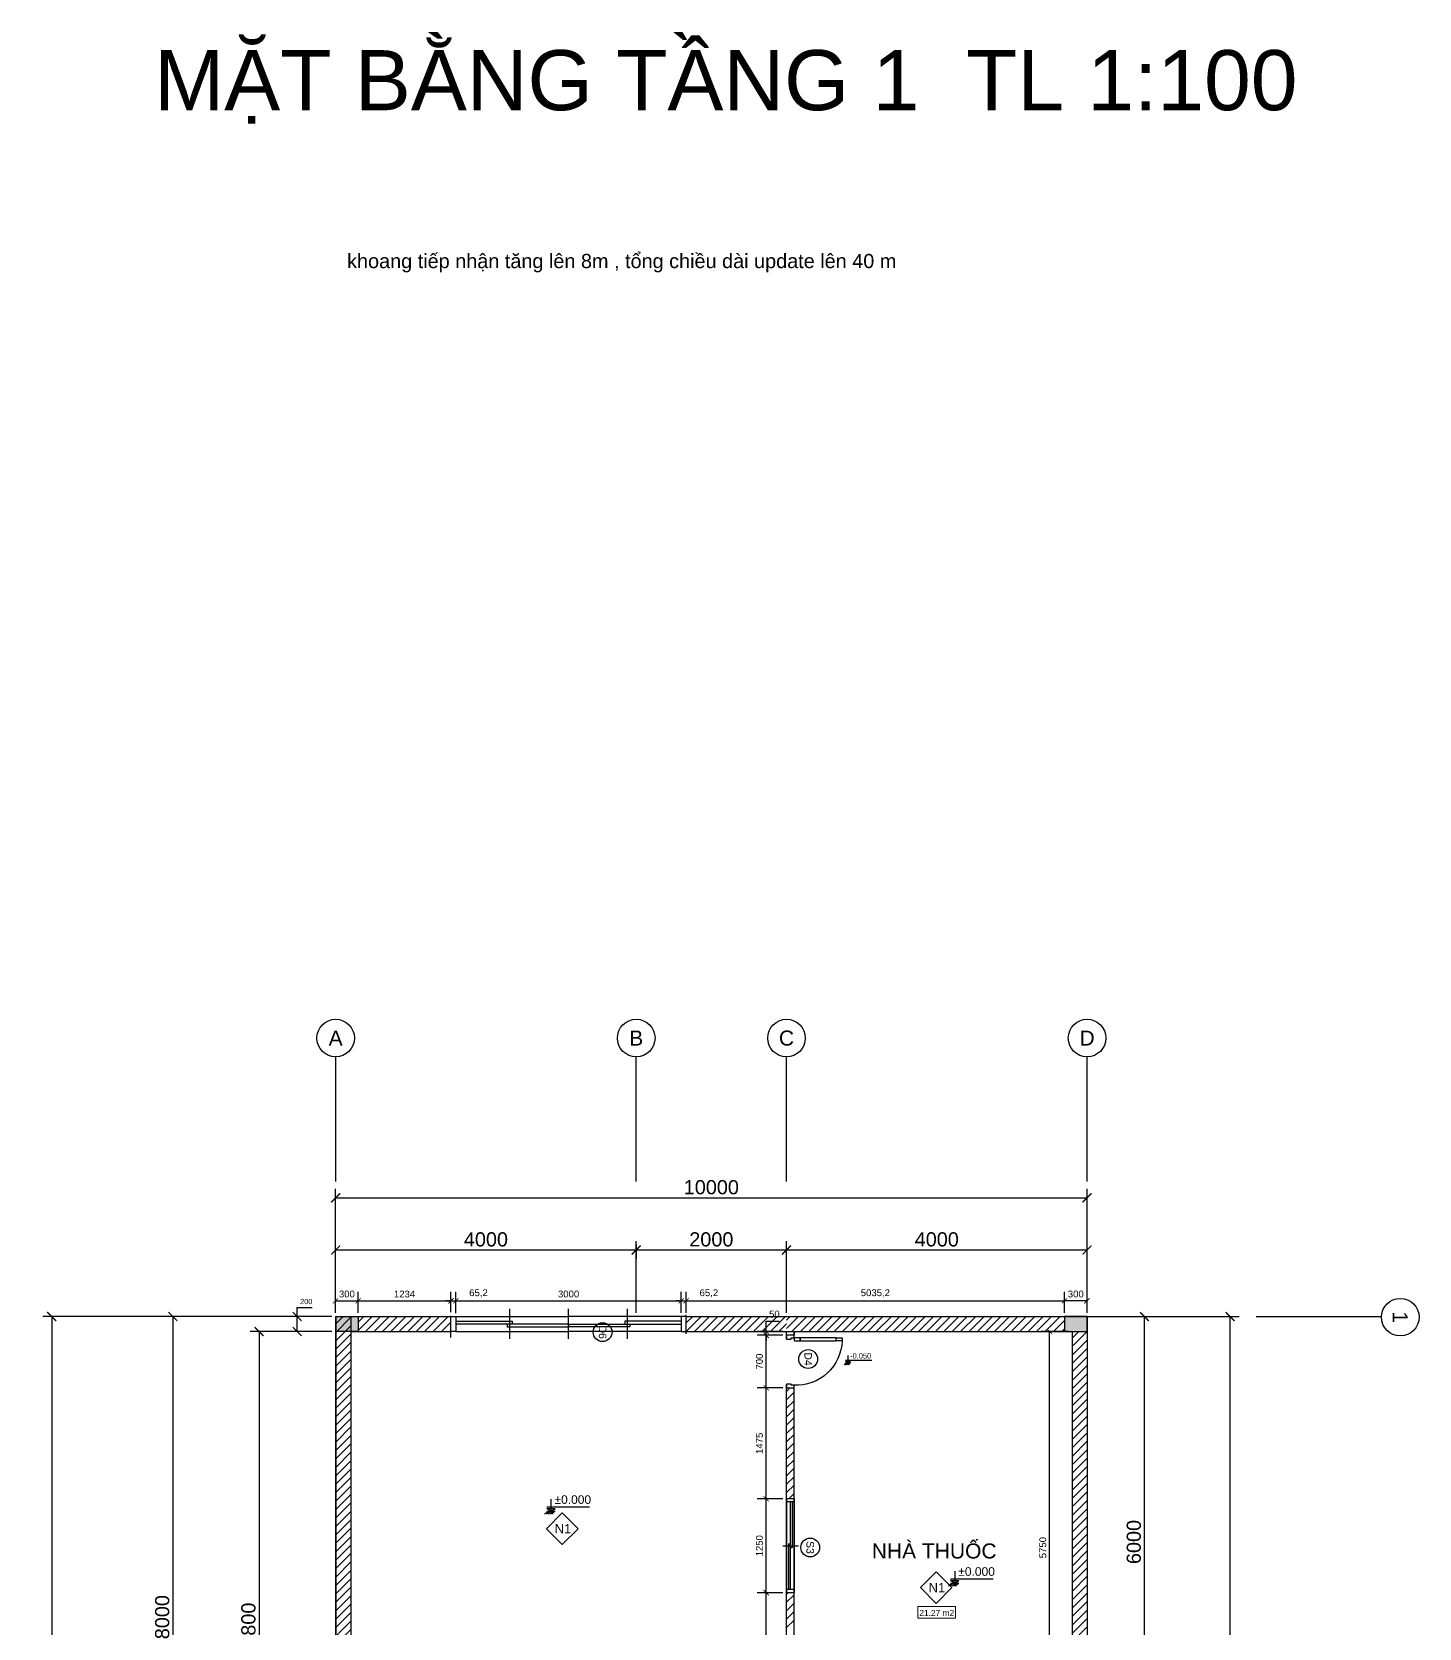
# Model space of a CAD drawing. Header units: millimetres. Extents: x -26398 to 135532, y -376633 to 43268.
# Drawn here: x 18242 to 36703, y -80545 to -59309 of the extents above; entities that cross this region are included whole.
import ezdxf
from ezdxf.enums import TextEntityAlignment as Align

# ---------------------------------------------------------------- set-up
doc = ezdxf.new("R2010")
doc.units = ezdxf.units.MM
for name, color, linetype in [('A-Door', 150, 'Continuous'), ('A5-KICHTHUOC', 251, 'Continuous'), ('cửa', 152, 'Continuous'), ('NT', 1, 'Continuous'), ('QUYEN', 7, 'Continuous'), ('TƯỜNG', 52, 'Continuous')]:
    doc.layers.add(name, color=color, linetype=linetype)
doc.layers.add('A6-GHICHU', color=147, linetype='Continuous', lineweight=20)
doc.styles.add('GHICHU35', font='', dxfattribs={"width": 0.9, "height": 350})
doc.styles.get("Standard").update_dxf_attribs({"font": 'arial.ttf'})
doc.styles.add('TUANH', font='')
doc.styles.get('GHICHU35').set_extended_font_data('VNI-Helve')
doc.styles.get('TUANH').set_extended_font_data('VNI-Helve-Condense', bold=True)
doc.dimstyles.new('dimmatbang', dxfattribs={"dimscale": 70, "dimtxt": 2.7, "dimasz": 1.7, "dimexe": 1.7, "dimexo": 0.7, "dimtad": 1, "dimtoh": 1, "dimdec": 1, "dimtxsty": 'Standard', "dimblk": 'ARCHTICK', "dimcen": 2.5, "dimclrd": 1, "dimclre": 256, "dimadec": 0, "dimazin": 0, "dimtfac": 1, "dimtdec": 1, "dimtmove": 0, "dimatfit": 3, "dimfxl": 1, "dimarcsym": 0})

# ---------------------------------------------------------------- blocks, each defined once
blk = doc.blocks.new('_ArchTick')
at = {"color": 0, "linetype": 'ByBlock', "const_width": 0.15}
blk.add_lwpolyline([(-0.5, -0.5), (0.5, 0.5)], dxfattribs=at)
blk = doc.blocks.new('*D3037')
at = {"lineweight": -2, "transparency": 16777216}
for p, q in [((22284, -76351), (22284, -75396)), ((26284, -75445), (26284, -75634))]:
    blk.add_line(p, q, dxfattribs=at)
at = {"color": 1, "lineweight": -2, "transparency": 16777216}
blk.add_line((22284, -75515), (26284, -75515), dxfattribs=at)
at = {"layer": 'DEFPOINTS', "color": 0, "transparency": 16777216}
for p in [(26284, -75396), (26284, -75515), (22284, -76400)]:
    blk.add_point(p, dxfattribs=at)
at = {"color": 1, "lineweight": -2, "transparency": 16777216, "xscale": 119, "yscale": 119, "zscale": 119, "rotation": 180}
blk.add_blockref('_ArchTick', (22284, -75515), dxfattribs=at)
at = {"color": 1, "lineweight": -2, "transparency": 16777216, "xscale": 119, "yscale": 119, "zscale": 119}
blk.add_blockref('_ArchTick', (26284, -75515), dxfattribs=at)
at = {"color": 0, "transparency": 16777216, "insert": (24284, -75375), "char_height": 189, "attachment_point": 5}
blk.add_mtext('4000', dxfattribs=at)
blk = doc.blocks.new('*D3038')
at = {"lineweight": -2, "transparency": 16777216}
for p, q in [((26284, -76351), (26284, -75396)), ((28284, -76351), (28284, -75396))]:
    blk.add_line(p, q, dxfattribs=at)
at = {"color": 1, "lineweight": -2, "transparency": 16777216}
blk.add_line((26284, -75515), (28284, -75515), dxfattribs=at)
at = {"layer": 'DEFPOINTS', "color": 0, "transparency": 16777216}
for p in [(28284, -75515), (26284, -76400), (28284, -76400)]:
    blk.add_point(p, dxfattribs=at)
at = {"color": 1, "lineweight": -2, "transparency": 16777216, "xscale": 119, "yscale": 119, "zscale": 119, "rotation": 180}
blk.add_blockref('_ArchTick', (26284, -75515), dxfattribs=at)
at = {"color": 1, "lineweight": -2, "transparency": 16777216, "xscale": 119, "yscale": 119, "zscale": 119}
blk.add_blockref('_ArchTick', (28284, -75515), dxfattribs=at)
at = {"color": 0, "transparency": 16777216, "insert": (27284, -75375), "char_height": 189, "attachment_point": 5}
blk.add_mtext('2000', dxfattribs=at)
blk = doc.blocks.new('*D3132')
at = {"lineweight": -2, "transparency": 16777216}
for p, q in [((28284, -76351), (28284, -75396)), ((32284, -76351), (32284, -75396))]:
    blk.add_line(p, q, dxfattribs=at)
at = {"color": 1, "lineweight": -2, "transparency": 16777216}
blk.add_line((28284, -75515), (32284, -75515), dxfattribs=at)
at = {"layer": 'DEFPOINTS', "color": 0, "transparency": 16777216}
for p in [(32284, -75515), (28284, -76400), (32284, -76400)]:
    blk.add_point(p, dxfattribs=at)
at = {"color": 1, "lineweight": -2, "transparency": 16777216, "xscale": 119, "yscale": 119, "zscale": 119, "rotation": 180}
blk.add_blockref('_ArchTick', (28284, -75515), dxfattribs=at)
at = {"color": 1, "lineweight": -2, "transparency": 16777216, "xscale": 119, "yscale": 119, "zscale": 119}
blk.add_blockref('_ArchTick', (32284, -75515), dxfattribs=at)
at = {"color": 0, "transparency": 16777216, "insert": (30284, -75375), "char_height": 189, "attachment_point": 5}
blk.add_mtext('4000', dxfattribs=at)
blk = doc.blocks.new('*D3036')
at = {"lineweight": -2, "transparency": 16777216}
for p, q in [((32105, -76400), (33167, -76400)), ((32359, -82400), (33167, -82400))]:
    blk.add_line(p, q, dxfattribs=at)
at = {"color": 1, "lineweight": -2, "transparency": 16777216}
blk.add_line((33048, -82400), (33048, -76400), dxfattribs=at)
at = {"layer": 'DEFPOINTS', "color": 0, "transparency": 16777216}
for p in [(32056, -76400), (33048, -76400), (32310, -82400)]:
    blk.add_point(p, dxfattribs=at)
at = {"color": 1, "lineweight": -2, "transparency": 16777216, "xscale": 119, "yscale": 119, "zscale": 119}
for p, rotation in [((33048, -76400), 90), ((33048, -82400), 270)]:
    blk.add_blockref('_ArchTick', p, dxfattribs=dict(at, rotation=rotation))
at = {"color": 0, "transparency": 16777216, "insert": (32907, -79400), "char_height": 189, "attachment_point": 5, "rotation": 90}
blk.add_mtext('6000', dxfattribs=at)
blk = doc.blocks.new('*D3021')
at = {"lineweight": -2, "transparency": 16777216}
for p, q in [((33121, -76400), (34307, -76400)), ((32333, -116400), (34307, -116400))]:
    blk.add_line(p, q, dxfattribs=at)
at = {"color": 1, "lineweight": -2, "transparency": 16777216}
blk.add_line((34188, -116400), (34188, -76400), dxfattribs=at)
at = {"layer": 'DEFPOINTS', "color": 0, "transparency": 16777216}
for p in [(33072, -76400), (34188, -76400), (32284, -116400)]:
    blk.add_point(p, dxfattribs=at)
at = {"color": 1, "lineweight": -2, "transparency": 16777216, "xscale": 119, "yscale": 119, "zscale": 119}
for p, rotation in [((34188, -76400), 90), ((34188, -116400), 270)]:
    blk.add_blockref('_ArchTick', p, dxfattribs=dict(at, rotation=rotation))
at = {"color": 0, "transparency": 16777216, "insert": (34048, -95400), "char_height": 189, "attachment_point": 5, "rotation": 90}
blk.add_mtext('40000', dxfattribs=at)
blk = doc.blocks.new('A$C7DB75F4D')
at = {"layer": 'A-Door'}
for points in [[(625, 740), (625, 660), (665, 660), (665, 740)], [(625, 180), (625, 660), (665, 660), (665, 180)], [(35, 100), (35, 60), (50, 60), (50, 50), (50, 0), (0, 0), (0, 100)], [(625, 100), (625, 180), (665, 180), (665, 100)], [(665, 100), (700, 100), (700, 0), (650, 0), (650, 50), (650, 60), (665, 60)]]:
    blk.add_lwpolyline(points, close=True, dxfattribs=at)
at = {"layer": 'NT', "color": 1}
blk.add_arc((650, 125), 616, 92.3278, 182.3278, dxfattribs=at)
blk = doc.blocks.new('AP0N04')
for p, q in [((0, 120), (1500, 120)), ((0, 120), (0, 0)), ((0, 0), (1500, 0)), ((50, 120), (50, 0)), ((50, 90), (780, 90)), ((50, 60), (1450, 60)), ((720, 30), (720, 60)), ((720, 30), (1450, 30)), ((750, -60), (750, 190)), ((780, 60), (780, 90)), ((1450, 120), (1450, 0)), ((1500, 120), (1500, 0))]:
    blk.add_line(p, q)
blk = doc.blocks.new('*D3017')
at = {"layer": 'DEFPOINTS', "color": 0, "transparency": 16777216}
for p in [(32284, -74821), (22284, -75515), (32284, -75515)]:
    blk.add_point(p, dxfattribs=at)
at = {"layer": 'TƯỜNG', "lineweight": -2, "transparency": 16777216}
for p, q in [((22284, -75466), (22284, -74702)), ((32284, -75466), (32284, -74702))]:
    blk.add_line(p, q, dxfattribs=at)
at = {"layer": 'TƯỜNG', "color": 1, "lineweight": -2, "transparency": 16777216}
blk.add_line((22284, -74821), (32284, -74821), dxfattribs=at)
at = {"layer": 'TƯỜNG', "color": 1, "lineweight": -2, "transparency": 16777216, "xscale": 119, "yscale": 119, "zscale": 119, "rotation": 180}
blk.add_blockref('_ArchTick', (22284, -74821), dxfattribs=at)
at = {"layer": 'TƯỜNG', "color": 1, "lineweight": -2, "transparency": 16777216, "xscale": 119, "yscale": 119, "zscale": 119}
blk.add_blockref('_ArchTick', (32284, -74821), dxfattribs=at)
at = {"layer": 'TƯỜNG', "color": 0, "transparency": 16777216, "insert": (27284, -74681), "char_height": 189, "attachment_point": 5}
blk.add_mtext('10000', dxfattribs=at)
blk = doc.blocks.new('1-cote nen')
for p, q in [((-91, 102), (828, 102)), ((-2, 0), (-91, 63)), ((-91, 63), (88, 63)), ((90, 0), (-91, 0)), ((-2, 267), (-2, 0)), ((-2, 0), (88, 63)), ((-137, -60), (-77, 0)), ((-99, -60), (-39, 0)), ((-60, -60), (0, 0)), ((-21, -60), (39, 0)), ((17, -60), (77, 0))]:
    blk.add_line(p, q)
at = {"ltscale": 50, "style": 'GHICHU35', "width": 0.9}
blk.add_attdef('%%P0.000', (75, 164), '', height=187, dxfattribs=at)
blk = doc.blocks.new('*D3087')
at = {"lineweight": -2, "transparency": 16777216}
for p, q in [((28235, -80075), (27895, -80075)), ((28235, -82450), (27895, -82450))]:
    blk.add_line(p, q, dxfattribs=at)
at = {"color": 1, "lineweight": -2, "transparency": 16777216}
blk.add_line((28014, -82450), (28014, -80075), dxfattribs=at)
at = {"layer": 'DEFPOINTS', "color": 0, "transparency": 16777216}
for p in [(28014, -80075), (28284, -80075), (28284, -82450)]:
    blk.add_point(p, dxfattribs=at)
at = {"color": 1, "lineweight": -2, "transparency": 16777216, "xscale": 70, "yscale": 70, "zscale": 70}
for p, rotation in [((28014, -80075), 90), ((28014, -82450), 270)]:
    blk.add_blockref('_ArchTick', p, dxfattribs=dict(at, rotation=rotation))
at = {"color": 0, "transparency": 16777216, "insert": (27924, -81262), "char_height": 91, "attachment_point": 5, "rotation": 90}
blk.add_mtext('2375', dxfattribs=at)
blk = doc.blocks.new('*D3088')
at = {"lineweight": -2, "transparency": 16777216}
for p, q in [((28235, -78825), (27895, -78825)), ((28235, -80075), (27895, -80075))]:
    blk.add_line(p, q, dxfattribs=at)
at = {"color": 1, "lineweight": -2, "transparency": 16777216}
blk.add_line((28014, -80075), (28014, -78825), dxfattribs=at)
at = {"layer": 'DEFPOINTS', "color": 0, "transparency": 16777216}
for p in [(28014, -78825), (28284, -78825), (28284, -80075)]:
    blk.add_point(p, dxfattribs=at)
at = {"color": 1, "lineweight": -2, "transparency": 16777216, "xscale": 70, "yscale": 70, "zscale": 70}
for p, rotation in [((28014, -78825), 90), ((28014, -80075), 270)]:
    blk.add_blockref('_ArchTick', p, dxfattribs=dict(at, rotation=rotation))
at = {"color": 0, "transparency": 16777216, "insert": (27924, -79450), "char_height": 91, "attachment_point": 5, "rotation": 90}
blk.add_mtext('1250', dxfattribs=at)
blk = doc.blocks.new('*D3078')
at = {"lineweight": -2, "transparency": 16777216}
for p, q in [((28235, -77350), (27895, -77350)), ((28235, -78825), (27895, -78825))]:
    blk.add_line(p, q, dxfattribs=at)
at = {"color": 1, "lineweight": -2, "transparency": 16777216}
blk.add_line((28014, -78825), (28014, -77350), dxfattribs=at)
at = {"layer": 'DEFPOINTS', "color": 0, "transparency": 16777216}
for p in [(28014, -77350), (28284, -77350), (28284, -78825)]:
    blk.add_point(p, dxfattribs=at)
at = {"color": 1, "lineweight": -2, "transparency": 16777216, "xscale": 70, "yscale": 70, "zscale": 70}
for p, rotation in [((28014, -77350), 90), ((28014, -78825), 270)]:
    blk.add_blockref('_ArchTick', p, dxfattribs=dict(at, rotation=rotation))
at = {"color": 0, "transparency": 16777216, "insert": (27924, -78087), "char_height": 91, "attachment_point": 5, "rotation": 90}
blk.add_mtext('1475', dxfattribs=at)
blk = doc.blocks.new('*D3079')
at = {"lineweight": -2, "transparency": 16777216}
for p, q in [((28235, -76650), (27895, -76650)), ((28235, -77350), (27895, -77350))]:
    blk.add_line(p, q, dxfattribs=at)
at = {"color": 1, "lineweight": -2, "transparency": 16777216}
blk.add_line((28014, -77350), (28014, -76650), dxfattribs=at)
at = {"layer": 'DEFPOINTS', "color": 0, "transparency": 16777216}
for p in [(28014, -76650), (28284, -76650), (28284, -77350)]:
    blk.add_point(p, dxfattribs=at)
at = {"color": 1, "lineweight": -2, "transparency": 16777216, "xscale": 70, "yscale": 70, "zscale": 70}
for p, rotation in [((28014, -76650), 90), ((28014, -77350), 270)]:
    blk.add_blockref('_ArchTick', p, dxfattribs=dict(at, rotation=rotation))
at = {"color": 0, "transparency": 16777216, "insert": (27924, -77000), "char_height": 91, "attachment_point": 5, "rotation": 90}
blk.add_mtext('700', dxfattribs=at)
blk = doc.blocks.new('*D3080')
at = {"lineweight": -2, "transparency": 16777216}
for p, q in [((28235, -76600), (27895, -76600)), ((28235, -76650), (27895, -76650))]:
    blk.add_line(p, q, dxfattribs=at)
at = {"color": 1, "lineweight": -2, "transparency": 16777216}
for p, q in [((28014, -76600), (28014, -76460)), ((28014, -76460), (28188, -76460)), ((28014, -76650), (28014, -76600)), ((28014, -76650), (28014, -76720))]:
    blk.add_line(p, q, dxfattribs=at)
at = {"layer": 'DEFPOINTS', "color": 0, "transparency": 16777216}
for p in [(28014, -76600), (28284, -76600), (28284, -76650)]:
    blk.add_point(p, dxfattribs=at)
at = {"color": 1, "lineweight": -2, "transparency": 16777216, "xscale": 70, "yscale": 70, "zscale": 70}
for p, rotation in [((28014, -76600), 270), ((28014, -76650), 90)]:
    blk.add_blockref('_ArchTick', p, dxfattribs=dict(at, rotation=rotation))
at = {"color": 0, "transparency": 16777216, "insert": (28123, -76369), "char_height": 91, "attachment_point": 5}
blk.add_mtext('50', dxfattribs=at)
blk = doc.blocks.new('*D3055')
at = {"lineweight": -2, "transparency": 16777216}
for p, q in [((32035, -76600), (31667, -76600)), ((32035, -82350), (31667, -82350))]:
    blk.add_line(p, q, dxfattribs=at)
at = {"color": 1, "lineweight": -2, "transparency": 16777216}
blk.add_line((31786, -82350), (31786, -76600), dxfattribs=at)
at = {"layer": 'DEFPOINTS', "color": 0, "transparency": 16777216}
for p in [(31786, -76600), (32084, -76600), (32084, -82350)]:
    blk.add_point(p, dxfattribs=at)
at = {"color": 1, "lineweight": -2, "transparency": 16777216, "xscale": 70, "yscale": 70, "zscale": 70}
for p, rotation in [((31786, -76600), 90), ((31786, -82350), 270)]:
    blk.add_blockref('_ArchTick', p, dxfattribs=dict(at, rotation=rotation))
at = {"color": 0, "transparency": 16777216, "insert": (31696, -79475), "char_height": 91, "attachment_point": 5, "rotation": 90}
blk.add_mtext('5750', dxfattribs=at)
blk = doc.blocks.new('*D2956')
at = {"layer": 'cửa', "lineweight": -2, "transparency": 16777216}
for p, q in [((23884, -76355), (23884, -76072)), ((26884, -76351), (26884, -76072))]:
    blk.add_line(p, q, dxfattribs=at)
at = {"layer": 'cửa', "color": 1, "lineweight": -2, "transparency": 16777216}
blk.add_line((23884, -76191), (26884, -76191), dxfattribs=at)
at = {"layer": 'DEFPOINTS', "color": 0, "transparency": 16777216}
for p in [(26884, -76191), (23884, -76404), (26884, -76400)]:
    blk.add_point(p, dxfattribs=at)
at = {"layer": 'cửa', "color": 1, "lineweight": -2, "transparency": 16777216, "xscale": 70, "yscale": 70, "zscale": 70, "rotation": 180}
blk.add_blockref('_ArchTick', (23884, -76191), dxfattribs=at)
at = {"layer": 'cửa', "color": 1, "lineweight": -2, "transparency": 16777216, "xscale": 70, "yscale": 70, "zscale": 70}
blk.add_blockref('_ArchTick', (26884, -76191), dxfattribs=at)
at = {"layer": 'cửa', "color": 0, "transparency": 16777216, "insert": (25384, -76101), "char_height": 91, "attachment_point": 5}
blk.add_mtext('3000', dxfattribs=at)
blk = doc.blocks.new('AP0N15')
for p, q in [((600, 225), (600, -80)), ((1200, 225), (1200, -80)), ((1800, 225), (1800, -80)), ((50, 150), (1200, 150)), ((50, 0), (1200, 0)), ((2350, 150), (1200, 150)), ((1200, 75), (1200, 105)), ((2350, 0), (1200, 0))]:
    blk.add_line(p, q)
for points in [[(0, 0), (50, 0), (50, 150), (0, 150)], [(2400, 0), (2350, 0), (2350, 150), (2400, 150)], [(2400, 0), (2350, 0), (2350, 150), (2400, 150)]]:
    blk.add_lwpolyline(points, close=True)
at = {"color": 1}
for points in [[(50, 45), (625, 45), (625, 75), (50, 75)], [(1200, 75), (575, 75), (575, 105), (1200, 105)], [(1200, 75), (1825, 75), (1825, 105), (1200, 105)], [(2350, 45), (1775, 45), (1775, 75), (2350, 75)]]:
    blk.add_lwpolyline(points, dxfattribs=at)
blk = doc.blocks.new('*D3045')
at = {"lineweight": -2, "transparency": 16777216}
for p, q in [((22284, -76351), (22284, -76072)), ((22584, -76351), (22584, -76072))]:
    blk.add_line(p, q, dxfattribs=at)
at = {"color": 1, "lineweight": -2, "transparency": 16777216}
blk.add_line((22284, -76191), (22584, -76191), dxfattribs=at)
at = {"layer": 'DEFPOINTS', "color": 0, "transparency": 16777216}
for p in [(22584, -76191), (22284, -76400), (22584, -76400)]:
    blk.add_point(p, dxfattribs=at)
at = {"color": 1, "lineweight": -2, "transparency": 16777216, "xscale": 70, "yscale": 70, "zscale": 70, "rotation": 180}
blk.add_blockref('_ArchTick', (22284, -76191), dxfattribs=at)
at = {"color": 1, "lineweight": -2, "transparency": 16777216, "xscale": 70, "yscale": 70, "zscale": 70}
blk.add_blockref('_ArchTick', (22584, -76191), dxfattribs=at)
at = {"color": 0, "transparency": 16777216, "insert": (22434, -76101), "char_height": 91, "attachment_point": 5}
blk.add_mtext('300', dxfattribs=at)
blk = doc.blocks.new('*D3046')
at = {"lineweight": -2, "transparency": 16777216}
for p, q in [((22584, -76351), (22584, -76072)), ((23819, -76343), (23819, -76072))]:
    blk.add_line(p, q, dxfattribs=at)
at = {"color": 1, "lineweight": -2, "transparency": 16777216}
blk.add_line((22584, -76191), (23819, -76191), dxfattribs=at)
at = {"layer": 'DEFPOINTS', "color": 0, "transparency": 16777216}
for p in [(23819, -76191), (22584, -76400), (23819, -76392)]:
    blk.add_point(p, dxfattribs=at)
at = {"color": 1, "lineweight": -2, "transparency": 16777216, "xscale": 70, "yscale": 70, "zscale": 70, "rotation": 180}
blk.add_blockref('_ArchTick', (22584, -76191), dxfattribs=at)
at = {"color": 1, "lineweight": -2, "transparency": 16777216, "xscale": 70, "yscale": 70, "zscale": 70}
blk.add_blockref('_ArchTick', (23819, -76191), dxfattribs=at)
at = {"color": 0, "transparency": 16777216, "insert": (23201, -76101), "char_height": 91, "attachment_point": 5}
blk.add_mtext('1234', dxfattribs=at)
blk = doc.blocks.new('*D2955')
at = {"color": 1, "lineweight": -2, "transparency": 16777216}
for p, q in [((23819, -76191), (23749, -76191)), ((23819, -76191), (23884, -76191)), ((23884, -76191), (24347, -76191))]:
    blk.add_line(p, q, dxfattribs=at)
at = {"lineweight": -2, "transparency": 16777216}
for p, q in [((23819, -76343), (23819, -76072)), ((23884, -76343), (23884, -76072))]:
    blk.add_line(p, q, dxfattribs=at)
at = {"layer": 'DEFPOINTS', "color": 0, "transparency": 16777216}
for p in [(23884, -76191), (23819, -76392), (23884, -76392)]:
    blk.add_point(p, dxfattribs=at)
at = {"color": 1, "lineweight": -2, "transparency": 16777216, "xscale": 70, "yscale": 70, "zscale": 70}
blk.add_blockref('_ArchTick', (23819, -76191), dxfattribs=at)
at = {"color": 1, "lineweight": -2, "transparency": 16777216, "xscale": 70, "yscale": 70, "zscale": 70, "rotation": 180}
blk.add_blockref('_ArchTick', (23884, -76191), dxfattribs=at)
at = {"color": 0, "transparency": 16777216, "insert": (24185, -76092), "char_height": 91, "attachment_point": 5}
blk.add_mtext('65,2', dxfattribs=at)
blk = doc.blocks.new('*D3043')
at = {"color": 1, "lineweight": -2, "transparency": 16777216}
for p, q in [((26884, -76191), (26814, -76191)), ((26884, -76191), (26949, -76191)), ((26949, -76191), (27413, -76191))]:
    blk.add_line(p, q, dxfattribs=at)
at = {"lineweight": -2, "transparency": 16777216}
for p, q in [((26884, -76353), (26884, -76072)), ((26949, -76353), (26949, -76072))]:
    blk.add_line(p, q, dxfattribs=at)
at = {"layer": 'DEFPOINTS', "color": 0, "transparency": 16777216}
for p in [(26949, -76191), (26884, -76402), (26949, -76402)]:
    blk.add_point(p, dxfattribs=at)
at = {"color": 1, "lineweight": -2, "transparency": 16777216, "xscale": 70, "yscale": 70, "zscale": 70}
blk.add_blockref('_ArchTick', (26884, -76191), dxfattribs=at)
at = {"color": 1, "lineweight": -2, "transparency": 16777216, "xscale": 70, "yscale": 70, "zscale": 70, "rotation": 180}
blk.add_blockref('_ArchTick', (26949, -76191), dxfattribs=at)
at = {"color": 0, "transparency": 16777216, "insert": (27251, -76092), "char_height": 91, "attachment_point": 5}
blk.add_mtext('65,2', dxfattribs=at)
blk = doc.blocks.new('*D3044')
at = {"lineweight": -2, "transparency": 16777216}
for p, q in [((26949, -76351), (26949, -76072)), ((31984, -76351), (31984, -76072))]:
    blk.add_line(p, q, dxfattribs=at)
at = {"color": 1, "lineweight": -2, "transparency": 16777216}
blk.add_line((26949, -76191), (31984, -76191), dxfattribs=at)
at = {"layer": 'DEFPOINTS', "color": 0, "transparency": 16777216}
for p in [(31984, -76191), (26949, -76400), (31984, -76400)]:
    blk.add_point(p, dxfattribs=at)
at = {"color": 1, "lineweight": -2, "transparency": 16777216, "xscale": 70, "yscale": 70, "zscale": 70, "rotation": 180}
blk.add_blockref('_ArchTick', (26949, -76191), dxfattribs=at)
at = {"color": 1, "lineweight": -2, "transparency": 16777216, "xscale": 70, "yscale": 70, "zscale": 70}
blk.add_blockref('_ArchTick', (31984, -76191), dxfattribs=at)
at = {"color": 0, "transparency": 16777216, "insert": (29467, -76092), "char_height": 91, "attachment_point": 5}
blk.add_mtext('5035,2', dxfattribs=at)
blk = doc.blocks.new('*D2954')
at = {"lineweight": -2, "transparency": 16777216}
for p, q in [((31984, -76351), (31984, -76072)), ((32284, -76351), (32284, -76072))]:
    blk.add_line(p, q, dxfattribs=at)
at = {"color": 1, "lineweight": -2, "transparency": 16777216}
blk.add_line((32284, -76191), (31984, -76191), dxfattribs=at)
at = {"layer": 'DEFPOINTS', "color": 0, "transparency": 16777216}
for p in [(31984, -76191), (31984, -76400), (32284, -76400)]:
    blk.add_point(p, dxfattribs=at)
at = {"color": 1, "lineweight": -2, "transparency": 16777216, "xscale": 70, "yscale": 70, "zscale": 70, "rotation": 180}
blk.add_blockref('_ArchTick', (31984, -76191), dxfattribs=at)
at = {"color": 1, "lineweight": -2, "transparency": 16777216, "xscale": 70, "yscale": 70, "zscale": 70}
blk.add_blockref('_ArchTick', (32284, -76191), dxfattribs=at)
at = {"color": 0, "transparency": 16777216, "insert": (32134, -76101), "char_height": 91, "attachment_point": 5}
blk.add_mtext('300', dxfattribs=at)
blk = doc.blocks.new('*D3173')
at = {"lineweight": -2, "transparency": 16777216}
for p, q in [((22235, -76400), (21653, -76400)), ((22235, -76600), (21653, -76600))]:
    blk.add_line(p, q, dxfattribs=at)
at = {"color": 1, "lineweight": -2, "transparency": 16777216}
for p, q in [((21772, -76400), (21772, -76281)), ((21772, -76281), (21971, -76281)), ((21772, -76600), (21772, -76400))]:
    blk.add_line(p, q, dxfattribs=at)
at = {"layer": 'DEFPOINTS', "color": 0, "transparency": 16777216}
for p in [(22284, -76400), (21772, -76600), (22284, -76600)]:
    blk.add_point(p, dxfattribs=at)
at = {"color": 1, "lineweight": -2, "transparency": 16777216, "xscale": 119, "yscale": 119, "zscale": 119}
for p, rotation in [((21772, -76400), 90), ((21772, -76600), 270)]:
    blk.add_blockref('_ArchTick', p, dxfattribs=dict(at, rotation=rotation))
at = {"color": 0, "transparency": 16777216, "insert": (21893, -76201), "char_height": 70, "attachment_point": 5}
blk.add_mtext('200', dxfattribs=at)
blk = doc.blocks.new('*D3174')
at = {"lineweight": -2, "transparency": 16777216}
for p, q in [((22235, -76600), (21146, -76600)), ((22235, -84400), (21146, -84400))]:
    blk.add_line(p, q, dxfattribs=at)
at = {"color": 1, "lineweight": -2, "transparency": 16777216}
blk.add_line((21265, -76600), (21265, -84400), dxfattribs=at)
at = {"layer": 'DEFPOINTS', "color": 0, "transparency": 16777216}
for p in [(22284, -76600), (21265, -84400), (22284, -84400)]:
    blk.add_point(p, dxfattribs=at)
at = {"color": 1, "lineweight": -2, "transparency": 16777216, "xscale": 119, "yscale": 119, "zscale": 119}
for p, rotation in [((21265, -76600), 90), ((21265, -84400), 270)]:
    blk.add_blockref('_ArchTick', p, dxfattribs=dict(at, rotation=rotation))
at = {"color": 0, "transparency": 16777216, "insert": (21124, -80500), "char_height": 189, "attachment_point": 5, "rotation": 90}
blk.add_mtext('7800', dxfattribs=at)
blk = doc.blocks.new('*D3191')
at = {"lineweight": -2, "transparency": 16777216}
for p, q in [((22235, -76400), (18387, -76400)), ((22235, -116400), (18387, -116400))]:
    blk.add_line(p, q, dxfattribs=at)
at = {"color": 1, "lineweight": -2, "transparency": 16777216}
blk.add_line((18506, -76400), (18506, -116400), dxfattribs=at)
at = {"layer": 'DEFPOINTS', "color": 0, "transparency": 16777216}
for p in [(22284, -76400), (18506, -116400), (22284, -116400)]:
    blk.add_point(p, dxfattribs=at)
at = {"color": 1, "lineweight": -2, "transparency": 16777216, "xscale": 119, "yscale": 119, "zscale": 119}
for p, rotation in [((18506, -76400), 90), ((18506, -116400), 270)]:
    blk.add_blockref('_ArchTick', p, dxfattribs=dict(at, rotation=rotation))
at = {"color": 0, "transparency": 16777216, "insert": (18366, -96400), "char_height": 189, "attachment_point": 5, "rotation": 90}
blk.add_mtext('40000', dxfattribs=at)
blk = doc.blocks.new('*D3192')
at = {"lineweight": -2, "transparency": 16777216}
for p, q in [((22235, -76400), (19998, -76400)), ((22235, -84400), (19998, -84400))]:
    blk.add_line(p, q, dxfattribs=at)
at = {"color": 1, "lineweight": -2, "transparency": 16777216}
blk.add_line((20117, -76400), (20117, -84400), dxfattribs=at)
at = {"layer": 'DEFPOINTS', "color": 0, "transparency": 16777216}
for p in [(22284, -76400), (20117, -84400), (22284, -84400)]:
    blk.add_point(p, dxfattribs=at)
at = {"color": 1, "lineweight": -2, "transparency": 16777216, "xscale": 119, "yscale": 119, "zscale": 119}
for p, rotation in [((20117, -76400), 90), ((20117, -84400), 270)]:
    blk.add_blockref('_ArchTick', p, dxfattribs=dict(at, rotation=rotation))
at = {"color": 0, "transparency": 16777216, "insert": (19977, -80400), "char_height": 189, "attachment_point": 5, "rotation": 90}
blk.add_mtext('8000', dxfattribs=at)

msp = doc.modelspace()

# ---------------------------------------------------------------- hatches: boundary and pattern name
h = msp.add_hatch(color=1)
h.dxf.hatch_style = 1
h.paths.add_polyline_path([(22584.47, -76399.71), (22284.47, -76399.71), (22284.47, -76599.71), (22584.47, -76599.71)])
h = msp.add_hatch(color=1)
h.dxf.hatch_style = 1
h.paths.add_polyline_path([(31984.47, -76599.71), (32284.47, -76599.71), (32284.47, -76399.71), (31984.47, -76399.71)])
at = {"layer": 'TƯỜNG'}
h = msp.add_hatch(dxfattribs=at)
h.set_pattern_fill('ANSI31', color=256, scale=25)
h.paths.add_polyline_path([(22484.47, -110399.71), (22284.47, -110399.71), (22284.47, -112303.46), (22484.47, -112303.46)])
h.paths.add_polyline_path([(26184.47, -110199.71), (22484.47, -110199.71), (22484.47, -110399.71), (26184.47, -110399.71)])
h.paths.add_polyline_path([(22484.47, -108399.71), (22484.47, -106549.71), (22284.47, -106549.71), (22284.47, -110199.71), (22484.47, -110199.71)])
h.paths.add_polyline_path([(22484.47, -112603.46), (22284.47, -112603.46), (22284.47, -114399.71), (22484.47, -114399.71)])
h.paths.add_polyline_path([(22484.47, -114399.71), (22284.47, -114399.71), (22284.47, -116199.71), (22484.47, -116199.71)])
h.paths.add_polyline_path([(22484.47, -102549.71), (22284.47, -102549.71), (22284.47, -106249.71), (22484.47, -106249.71)])
h.paths.add_polyline_path([(22484.47, -96549.71), (22284.47, -96549.71), (22284.47, -102249.71), (22484.47, -102249.71)])
h.paths.add_polyline_path([(22484.47, -93549.71), (22284.47, -93549.71), (22284.47, -96249.71), (22431.63, -96249.71), (22484.47, -96196.86)])
h.paths.add_polyline_path([(22484.47, -90549.71), (22294.46, -90549.71), (22284.47, -90559.7), (22284.47, -93249.71), (22484.47, -93249.71)])
h.paths.add_polyline_path([(22484.47, -84599.71), (22284.47, -84599.71), (22284.47, -90249.71), (22482.21, -90249.71), (22484.47, -90247.45)])
h.paths.add_polyline_path([(22484.47, -81393.43), (22484.47, -76399.71), (22284.47, -76399.71), (22284.47, -84399.71), (22484.47, -84399.71), (22484.47, -82449.71)])
h = msp.add_hatch(dxfattribs=at)
h.set_pattern_fill('ANSI31', color=256, scale=25)
h.paths.add_polyline_path([(28384.47, -76399.71), (28284.47, -76399.71), (28284.47, -76599.71), (28384.47, -76599.71)])
h.paths.add_polyline_path([(31984.47, -76399.71), (28384.47, -76399.71), (28384.47, -76599.71), (31984.47, -76599.71)])
h = msp.add_hatch(dxfattribs=at)
h.set_pattern_fill('ANSI31', color=256, scale=25)
h.paths.add_polyline_path([(32284.47, -76599.71), (32084.47, -76599.71), (32084.47, -82249.71), (32284.47, -82249.71)])
h.paths.add_polyline_path([(32084.47, -85249.71), (32284.47, -85249.71), (32284.47, -82549.71), (32084.47, -82549.71)])
h.paths.add_polyline_path([(32284.47, -88549.71), (32084.47, -88549.71), (32084.47, -91249.71), (32279.07, -91249.71), (32284.47, -91244.31)])
h.paths.add_polyline_path([(32084.47, -88249.71), (32284.47, -88249.71), (32284.47, -85549.71), (32084.47, -85549.71)])
h.paths.add_polyline_path([(32284.47, -91549.71), (32091.33, -91549.71), (32084.47, -91556.56), (32084.47, -94249.71), (32284.47, -94249.71)])
h.paths.add_polyline_path([(32284.47, -94549.71), (32084.47, -94549.71), (32084.47, -97249.71), (32284.47, -97249.71)])
h.paths.add_polyline_path([(32084.47, -100249.71), (32284.47, -100249.71), (32284.47, -97549.71), (32084.47, -97549.71)])
h.paths.add_polyline_path([(32084.47, -104249.71), (32284.47, -104249.71), (32284.47, -100549.71), (32084.47, -100549.71)])
h.paths.add_polyline_path([(32084.47, -108088.98), (32283.25, -108088.98), (32283.25, -108195.76), (32284.47, -108194.54), (32284.47, -104549.71), (32084.47, -104549.71)])

# ---------------------------------------------------------------- linework, layer by layer
for p, q in [((22284.47, -74602.11), (22284.47, -72945.4)), ((26284.47, -74602.11), (26284.47, -72945.4)), ((28284.47, -74602.11), (28284.47, -72945.4)), ((32284.47, -74602.11), (32284.47, -72945.4)), ((34534.51, -76399.71), (36191.22, -76399.71))]:
    msp.add_line(p, q)
at = {"linetype": 'Continuous'}
for p, q in [((22584.47, -76473.11), (22657.88, -76399.71)), ((22584.47, -76585.37), (22770.13, -76399.71)), ((22682.38, -76599.71), (22882.38, -76399.71)), ((22794.64, -76599.71), (22994.64, -76399.71)), ((22906.89, -76599.71), (23106.89, -76399.71)), ((23019.14, -76599.71), (23219.14, -76399.71)), ((23131.39, -76599.71), (23331.39, -76399.71)), ((23243.65, -76599.71), (23443.65, -76399.71)), ((23355.9, -76599.71), (23555.9, -76399.71)), ((23468.15, -76599.71), (23668.15, -76399.71)), ((23580.41, -76599.71), (23780.41, -76399.71)), ((26948, -76599.71), (27148, -76399.71)), ((26949.24, -76486.22), (27035.75, -76399.71)), ((27060.26, -76599.71), (27260.26, -76399.71)), ((27172.51, -76599.71), (27372.51, -76399.71)), ((27284.76, -76599.71), (27484.76, -76399.71)), ((27397.02, -76599.71), (27597.02, -76399.71)), ((27509.27, -76599.71), (27709.27, -76399.71)), ((27621.52, -76599.71), (27821.52, -76399.71)), ((27733.78, -76599.71), (27933.78, -76399.71)), ((27846.03, -76599.71), (28046.03, -76399.71)), ((27958.28, -76599.71), (28158.28, -76399.71)), ((28070.54, -76599.71), (28270.54, -76399.71)), ((23692.66, -76599.71), (23818.5, -76473.86)), ((23804.91, -76599.71), (23818.5, -76586.12)), ((28182.79, -76599.71), (28284.47, -76498.03))]:
    msp.add_line(p, q, dxfattribs=at)
for points in [[(22284.47, -76599.71), (22284.47, -76399.71), (22584.47, -76399.71), (22584.47, -76599.71)], [(32284.47, -76599.71), (32284.47, -76399.71), (31984.47, -76399.71), (31984.47, -76599.71)], [(28384.47, -76599.71), (28384.47, -76649.71), (28284.47, -76649.71), (28284.47, -76599.71)]]:
    msp.add_lwpolyline(points, close=True)
for centre, radius in [((22284.47, -72695.4), 250), ((26284.47, -72695.4), 250), ((28284.47, -72695.4), 250), ((32284.47, -72695.4), 250), ((36452.92, -76408.65), 250), ((25836.91, -76608.65), 125.19), ((28572.48, -76966.01), 125.19), ((28600.11, -79473.03), 125.19)]:
    msp.add_circle(centre, radius)
at = {"layer": 'A6-GHICHU', "ltscale": 0.5}
for points in [[(25300.13, -79434.43), (25510.29, -79224.28), (25300.13, -79014.12), (25089.98, -79224.28)], [(30276.56, -80217.39), (30486.72, -80007.24), (30276.56, -79797.08), (30066.41, -80007.24)], [(30032.34, -80258.07), (30533.4, -80258.07), (30533.4, -80412.57), (30032.34, -80412.57)]]:
    msp.add_lwpolyline(points, close=True, dxfattribs=at)
at = {"layer": 'cửa'}
for p, q in [((23818.5, -76679.47), (23818.5, -76391.78)), ((26949.24, -76632.47), (26949.24, -76376.89))]:
    msp.add_line(p, q, dxfattribs=at)
at = {"layer": 'TƯỜNG'}
for p, q in [((22284.47, -76399.71), (22284.47, -114399.71)), ((22484.47, -76399.71), (22484.47, -114399.71)), ((26949.24, -76399.71), (28284.47, -76399.71)), ((28284.47, -76399.71), (32284.47, -76399.71)), ((32284.47, -76399.71), (32284.47, -108399.71)), ((22484.47, -76599.71), (23818.5, -76599.71)), ((26949.24, -76597.54), (32084.47, -76599.71)), ((28284.47, -76699.71), (28284.47, -76599.71)), ((28384.47, -76699.71), (28384.47, -76599.71)), ((32084.47, -76599.71), (32084.47, -108199.71)), ((28284.47, -82549.71), (28284.47, -77299.71)), ((28284.47, -77396.05), (28330.81, -77349.71)), ((28284.47, -77508.3), (28384.47, -77408.3)), ((28384.47, -82574.71), (28384.47, -77314.71)), ((28284.47, -77620.56), (28384.47, -77520.56)), ((28284.47, -77732.81), (28384.47, -77632.81)), ((28284.47, -77845.06), (28384.47, -77745.06)), ((28284.47, -77957.32), (28384.47, -77857.32)), ((28284.47, -78069.57), (28384.47, -77969.57)), ((28284.47, -78181.82), (28384.47, -78081.82)), ((28284.47, -78294.08), (28384.47, -78194.08)), ((28284.47, -78406.33), (28384.47, -78306.33)), ((28284.47, -78518.58), (28384.47, -78418.58)), ((28284.47, -78630.84), (28384.47, -78530.84)), ((28284.47, -78743.09), (28384.47, -78643.09)), ((28315.11, -78824.71), (28384.47, -78755.34)), ((28284.47, -80090.13), (28299.89, -80074.71)), ((28284.47, -80202.38), (28384.47, -80102.38)), ((28284.47, -80314.63), (28384.47, -80214.63)), ((28284.47, -80426.89), (28384.47, -80326.89)), ((28284.47, -80539.14), (28384.47, -80439.14))]:
    msp.add_line(p, q, dxfattribs=at)
msp.add_lwpolyline([(32284.47, -76399.71), (32284.47, -114399.71), (22284.47, -114399.71), (22284.47, -76399.71), (23818.5, -76399.71)], dxfattribs=at)

# ---------------------------------------------------------------- block references
at = {"layer": 'A5-KICHTHUOC', "ltscale": 0.5}
ref = msp.add_blockref('1-cote nen', (29102.45, -77021.34), dxfattribs=dict(at, xscale=0.3822541714018616, yscale=0.3822541714018616, zscale=0.3822541714018616))
ref.add_attrib('%%P0.000', '-0.050', (29131.3, -76958.67), dxfattribs={"layer": '0', "color": 4, "ltscale": 50, "height": 70.788})
ref = msp.add_blockref('1-cote nen', (25149.88, -78994.06), dxfattribs=dict(at, xscale=0.61735318627815, yscale=0.61735318627815, zscale=0.61735318627815))
ref.add_attrib('%%P0.000', '%%P0.000', (25196.47, -78892.84), dxfattribs={"layer": '0', "color": 4, "ltscale": 50, "height": 114.325})
ref = msp.add_blockref('1-cote nen', (30523.87, -79951.09), dxfattribs=dict(at, xscale=0.61735318627815, yscale=0.61735318627815, zscale=0.61735318627815))
ref.add_attrib('%%P0.000', '%%P0.000', (30570.46, -79849.88), dxfattribs={"layer": '0', "color": 4, "ltscale": 50, "height": 114.325})
at = {"layer": 'cửa', "xscale": -1.304471946353593, "yscale": 1.304471946353593, "zscale": 1.304471946353593, "rotation": 180}
msp.add_blockref('AP0N15', (23818.5, -76401.87), dxfattribs=at)
at = {"layer": 'cửa', "xscale": -1, "rotation": 270}
msp.add_blockref('A$C7DB75F4D', (28284.47, -77349.71), dxfattribs=at)
at = {"layer": 'QUYEN', "xscale": 0.833333333333399, "yscale": 0.833333333333399, "zscale": 0.833333333333399, "rotation": 270}
msp.add_blockref('AP0N04', (28284.47, -78824.71), dxfattribs=at)

# ---------------------------------------------------------------- texts
msp.add_text('NHÀ THUỐC', height=200).set_placement((30249.55, -79519.54), align=Align.MIDDLE_CENTER)
at = {"insert": (22436.82, -62262.52), "char_height": 189, "width": 7639.5128, "attachment_point": 1}
msp.add_mtext('khoang tiếp nhận tăng lên 8m , tổng chiều dài update lên 40 m', dxfattribs=at)
at = {"layer": 'A6-GHICHU', "ltscale": 0.5, "attachment_point": 5, "style": 'TUANH'}
for s, insert, char_height in [('{\\fArial|b0|i0|c0|p34;MẶT BẰNG TẦNG 1  TL 1:100}', (27477.69, -60039.18), 800), ('{\\fArial|b0|i0|c0|p34;N1}', (25309.47, -79224.03), 123.835), ('{\\fArial|b0|i0|c0|p34;N1}', (30285.9, -80006.99), 123.835), ('{\\fArial|b0|i0|c163|p34;21.27\\fArial|b0|i0|c0|p34; m2}', (30284.23, -80343.32), 79.5593)]:
    msp.add_mtext(s, dxfattribs=dict(at, insert=insert, char_height=char_height))
at = {"layer": 'TƯỜNG'}
for s, p in [('A', (22284.47, -72695.4)), ('B', (26284.47, -72695.4)), ('C', (28284.47, -72695.4)), ('D', (32284.47, -72695.4))]:
    msp.add_text(s, height=200, dxfattribs=at).set_placement(p, align=Align.MIDDLE_CENTER)
for s, height, p in [('1', 200, (36452.92, -76408.65)), ('D6', 100.154, (25836.91, -76608.65)), ('D4', 100.154, (28572.48, -76966.01)), ('S3', 100.154, (28600.11, -79473.03))]:
    msp.add_text(s, height=height, rotation=270, dxfattribs=at).set_placement(p, align=Align.MIDDLE_CENTER)

# ---------------------------------------------------------------- dimensions: what is measured, and where the dimension line sits
for base, p1, p2, picture, middle in [((26284.47, -75514.94), (22284.47, -76399.71), (26284.47, -75395.94), '*D3037', (24284.47, -75514.94)), ((28284.47, -75514.94), (26284.47, -76399.71), (28284.47, -76399.71), '*D3038', (27284.47, -75514.94)), ((32284.47, -75514.94), (28284.47, -76399.71), (32284.47, -76399.71), '*D3132', (30284.47, -75514.94))]:
    dim = msp.add_linear_dim(base=base, p1=p1, p2=p2, dimstyle='dimmatbang')
    dim.commit()
    dim.dimension.update_dxf_attribs({"geometry": picture, "text_midpoint": middle, "dimtype": 160})
dim = msp.add_linear_dim(base=(21771.65, -76599.71), p1=(22284.47, -76399.71), p2=(22284.47, -76599.71), angle=90, dimstyle='dimmatbang', override={"dimtxt": 1})
dim.commit()
dim.dimension.update_dxf_attribs({"geometry": '*D3173', "text_midpoint": (21893.21, -76280.71), "dimtype": 160})
for base, p1, p2, picture, middle in [((22584.47, -76190.92), (22284.47, -76399.71), (22584.47, -76399.71), '*D3045', (22434.47, -76100.68)), ((23818.5, -76190.92), (22584.47, -76399.71), (23818.5, -76391.78), '*D3046', (23201.49, -76100.68)), ((23883.73, -76190.92), (23818.5, -76391.78), (23883.73, -76391.78), '*D2955', (24185.45, -76092.49)), ((26949.24, -76190.92), (26884.01, -76401.87), (26949.24, -76401.87), '*D3043', (27250.96, -76092.49)), ((31984.47, -76190.92), (26949.24, -76399.71), (31984.47, -76399.71), '*D3044', (29466.85, -76092.49)), ((31984.47, -76190.92), (32284.47, -76399.71), (31984.47, -76399.71), '*D2954', (32134.47, -76100.68))]:
    dim = msp.add_linear_dim(base=base, p1=p1, p2=p2, dimstyle='dimmatbang', override={"dimtxt": 1.3, "dimasz": 1})
    dim.commit()
    dim.dimension.update_dxf_attribs({"geometry": picture, "text_midpoint": middle})
for base, p1, p2, angle, picture, middle in [((18506.26, -116399.71), (22284.47, -76399.71), (22284.47, -116399.71), 90, '*D3191', (18366.01, -96399.71)), ((20117.27, -84399.71), (22284.47, -76399.71), (22284.47, -84399.71), 90, '*D3192', (19977.02, -80399.71)), ((33047.54, -76399.71), (32310.17, -82399.71), (32056.15, -76399.71), 270, '*D3036', (32907.29, -79399.71)), ((21264.55, -84399.71), (22284.47, -76599.71), (22284.47, -84399.71), 90, '*D3174', (21124.3, -80499.71))]:
    dim = msp.add_linear_dim(base=base, p1=p1, p2=p2, angle=angle, dimstyle='dimmatbang')
    dim.commit()
    dim.dimension.update_dxf_attribs({"geometry": picture, "text_midpoint": middle})
for base, p1, p2, picture, middle in [((28013.8, -76599.71), (28284.47, -76649.71), (28284.47, -76599.71), '*D3080', (28122.57, -76369.49)), ((28013.8, -76649.71), (28284.47, -77349.71), (28284.47, -76649.71), '*D3079', (27923.58, -76999.71)), ((31785.74, -76599.71), (32084.47, -82349.71), (32084.47, -76599.71), '*D3055', (31695.53, -79474.71)), ((28013.8, -77349.71), (28284.47, -78824.71), (28284.47, -77349.71), '*D3078', (27923.58, -78087.21)), ((28013.8, -78824.71), (28284.47, -80074.71), (28284.47, -78824.71), '*D3088', (27923.58, -79449.71)), ((28013.8, -80074.71), (28284.47, -82449.71), (28284.47, -80074.71), '*D3087', (27923.55, -81262.21))]:
    dim = msp.add_linear_dim(base=base, p1=p1, p2=p2, angle=90, dimstyle='dimmatbang', override={"dimtxt": 1.3, "dimasz": 1})
    dim.commit()
    dim.dimension.update_dxf_attribs({"geometry": picture, "text_midpoint": middle})
dim = msp.add_linear_dim(base=(34187.89, -76399.71), p1=(32284.47, -116399.71), p2=(33071.98, -76399.71), angle=90, dimstyle='dimmatbang')
dim.commit()
dim.dimension.update_dxf_attribs({"geometry": '*D3021', "text_midpoint": (34187.89, -95399.71), "dimtype": 160})
at = {"layer": 'cửa'}
dim = msp.add_linear_dim(base=(26883.73, -76190.92), p1=(23883.73, -76404.04), p2=(26883.73, -76399.71), dimstyle='dimmatbang', override={"dimtxt": 1.3, "dimasz": 1}, dxfattribs=at)
dim.commit()
dim.dimension.update_dxf_attribs({"geometry": '*D2956', "text_midpoint": (25383.73, -76100.68)})
at = {"layer": 'TƯỜNG'}
dim = msp.add_linear_dim(base=(32284.47, -74820.76), p1=(22284.47, -75514.94), p2=(32284.47, -75514.94), dimstyle='dimmatbang', dxfattribs=at)
dim.commit()
dim.dimension.update_dxf_attribs({"geometry": '*D3017', "text_midpoint": (27284.47, -74680.51)})

doc.saveas('drawing.dxf')
